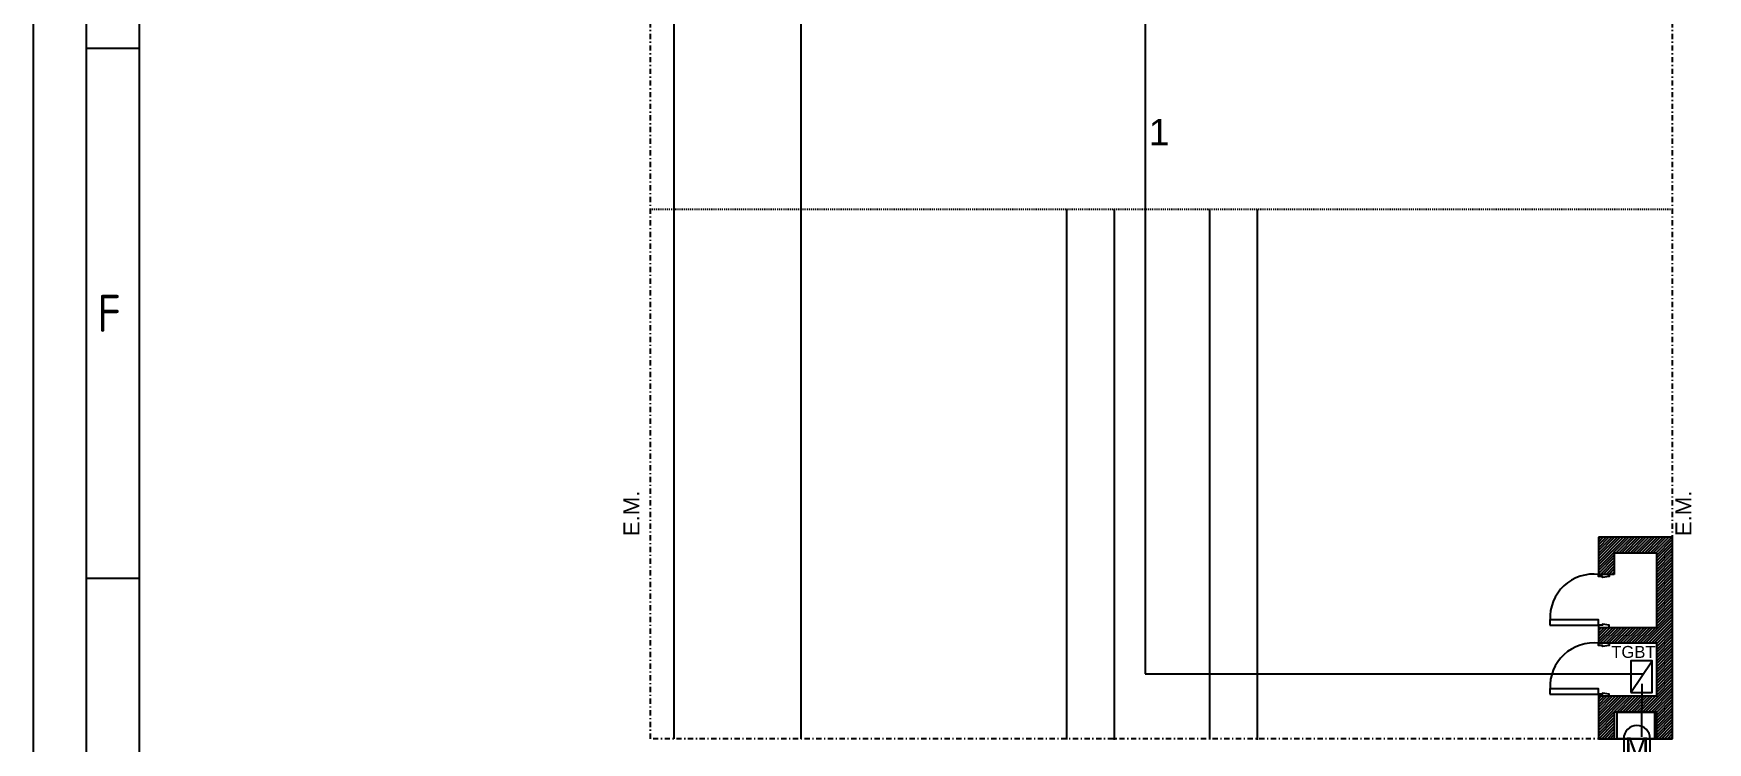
# Model space of a CAD drawing. Header units: millimetres. Extents: x -269 to 325, y -184 to 236.
# Drawn here: x -269.4 to -111.5, y -89.2 to -22.3 of the extents above; entities that cross this region are included whole.
import ezdxf

# ---------------------------------------------------------------- set-up
doc = ezdxf.new("R2010")
doc.units = ezdxf.units.MM
doc.linetypes.add('ACAD_ISO10W100', pattern=[18, 12, -3, 0, -3])
doc.linetypes.add('TRAZO_Y_PUNTO', pattern=[1, 0.5, -0.25, 0, -0.25])
doc.layers.add('0-IE-Acometica Medidores', color=1, linetype='Continuous', true_color=0xff0000)
for name, color, linetype in [('01', 1, 'Continuous'), ('02', 2, 'Continuous'), ('035', 5, 'Continuous'), ('07', 7, 'Continuous'), ('Eje Medianero', 2, 'ACAD_ISO10W100'), ('Equipamiento', 8, 'Continuous'), ('Hatch', 8, 'Continuous'), ('Inst. Gas', 10, 'Continuous'), ('muros', 5, 'Continuous'), ('Vistas', 1, 'Continuous')]:
    doc.layers.add(name, color=color, linetype=linetype)
doc.styles.add('arial', font='arial.ttf', dxfattribs={"height": 0.15})
doc.styles.add('ISO Proportional', font='isocp.shx')
doc.styles.get("Standard").update_dxf_attribs({"font": 'arial.ttf'})
doc.styles.add('TEXTO 50', font='swiss.ttf', dxfattribs={"height": 0.095})

# ---------------------------------------------------------------- blocks, each defined once
blk = doc.blocks.new('Medidor')
blk.add_lwpolyline([(0.125, 0.0875, 1), (-0.125, 0.0875), (-0.125, -0.2125), (0.125, -0.2125)], format="xyb", close=True)
at = {"insert": (0, 0), "char_height": 0.2, "width": 0.231669, "attachment_point": 5, "style": 'TEXTO 50'}
blk.add_mtext('M', dxfattribs=at)
blk = doc.blocks.new('DIN_border_a2')
at = {"layer": '035'}
for p, q in [((10, 10), (10, 410)), ((10, 160), (5.02, 160)), ((10, 110), (5.02, 110))]:
    blk.add_line(p, q, dxfattribs=at)
blk.add_lwpolyline([(0, 420), (594, 420), (594, 0), (0, 0)], close=True, dxfattribs=at)
at = {"layer": '07'}
blk.add_lwpolyline([(5, 415), (589, 415), (589, 5), (5, 5)], close=True, dxfattribs=at)
at = {"layer": '035', "style": 'ISO Proportional'}
blk.add_text('F', height=3.5, dxfattribs=at).set_placement((6.02, 133.25))

msp = doc.modelspace()

# ---------------------------------------------------------------- hatches: boundary and pattern name
at = {"layer": 'Hatch'}
h = msp.add_hatch(dxfattribs=at)
h.set_pattern_fill('ANSI31', color=256, scale=0.06, style=0)
h.set_pattern_definition([(45, (-9988.64113, 5293.00576), (-0.1347038418, 0.1347038418), [])])
h.paths.add_polyline_path([(-114.775, -69.835), (-118.46, -69.835), (-118.46, -71.335), (-116.275, -71.335), (-116.275, -78.335), (-118.46, -78.335), (-118.46, -79.835), (-116.275, -79.835), (-116.275, -84.835), (-118.46, -84.835), (-118.46, -86.335), (-116.275, -86.335), (-116.275, -88.835), (-114.775, -88.835)])
h.paths.add_polyline_path([(-118.46, -69.835), (-121.775, -69.835), (-121.775, -73.329, -0.0033818), (-121.72, -73.335), (-120.275, -73.335), (-120.275, -71.335), (-118.46, -71.335)])
h.paths.add_polyline_path([(-118.46, -78.335), (-121.775, -78.335), (-121.775, -79.829, -0.0033818), (-121.72, -79.835), (-118.46, -79.835)])
h.paths.add_polyline_path([(-120.275, -86.335), (-118.46, -86.335), (-118.46, -84.835), (-121.775, -84.835), (-121.775, -88.835), (-120.275, -88.835)])

# ---------------------------------------------------------------- linework, layer by layer
for p, q in [((-164.545, 30.281), (-164.545, -82.719)), ((-118.706, -84.48), (-116.706, -81.48)), ((-164.545, -82.719), (-117.545, -82.719)), ((-117.678, -88.653), (-117.635, -83.653))]:
    msp.add_line(p, q)
msp.add_lwpolyline([(-118.706, -84.48), (-116.706, -84.48), (-116.706, -81.48), (-118.706, -81.48)], close=True)
at = {"layer": '01'}
for p, q in [((-171.967, -38.91), (-171.967, -88.91)), ((-167.467, -38.915), (-167.467, -88.955)), ((-158.467, -38.91), (-158.467, -88.91)), ((-153.967, -38.915), (-153.967, -88.955))]:
    msp.add_line(p, q, dxfattribs=at)
at = {"layer": 'Eje Medianero', "linetype": 'TRAZO_Y_PUNTO'}
for p, q in [((-211.225, -88.835), (-211.225, 191.165)), ((-114.775, -88.835), (-114.775, 191.165)), ((-114.775, -88.835), (-211.225, -88.835))]:
    msp.add_line(p, q, dxfattribs=at)
at = {"layer": 'Eje Medianero', "linetype": 'TRAZO_Y_PUNTO', "ltscale": 0.05}
msp.add_line((-114.775, -38.91), (-211.225, -38.91), dxfattribs=at)
at = {"layer": 'Equipamiento'}
for points in [[(-120.875, -73.335), (-120.775, -73.335), (-120.775, -73.535), (-121.375, -73.635), (-121.375, -73.535), (-121.775, -73.535), (-121.775, -73.335), (-121.675, -73.335)], [(-120.875, -78.335), (-120.775, -78.335), (-120.775, -78.135), (-121.375, -78.035), (-121.375, -78.135), (-121.775, -78.135), (-121.775, -78.335), (-121.675, -78.335)], [(-120.875, -79.835), (-120.775, -79.835), (-120.775, -80.035), (-121.375, -80.135), (-121.375, -80.035), (-121.775, -80.035), (-121.775, -79.835), (-121.675, -79.835)], [(-120.875, -84.835), (-120.775, -84.835), (-120.775, -84.635), (-121.375, -84.535), (-121.375, -84.635), (-121.775, -84.635), (-121.775, -84.835), (-121.675, -84.835)]]:
    msp.add_lwpolyline(points, dxfattribs=at)
for points in [[(-126.353, -78.135), (-121.775, -78.135), (-121.775, -77.635), (-126.353, -77.635)], [(-126.353, -84.635), (-121.775, -84.635), (-121.775, -84.135), (-126.353, -84.135)]]:
    msp.add_lwpolyline(points, close=True, dxfattribs=at)
for centre in [(-122.208, -77.444), (-122.208, -83.944)]:
    msp.add_arc(centre, 4.137, 83.22542, 182.65387, dxfattribs=at)
at = {"layer": 'Inst. Gas'}
msp.add_lwpolyline([(-116.497, -88.835), (-119.997, -88.835), (-119.997, -86.335), (-116.497, -86.335), (-116.497, -88.835)], dxfattribs=at)
at = {"layer": 'muros'}
for p, q in [((-114.775, -69.835), (-121.775, -69.835)), ((-121.775, -69.835), (-121.775, -73.335)), ((-114.775, -88.835), (-114.775, -69.835)), ((-116.275, -71.335), (-120.275, -71.335)), ((-120.275, -71.335), (-120.275, -73.335)), ((-116.275, -78.335), (-116.275, -71.335)), ((-120.275, -73.335), (-121.775, -73.335)), ((-121.775, -78.335), (-121.775, -79.835)), ((-121.775, -78.335), (-116.275, -78.335)), ((-121.775, -84.835), (-121.775, -88.835)), ((-116.275, -84.835), (-121.775, -84.835)), ((-116.275, -86.335), (-120.275, -86.335)), ((-121.775, -88.835), (-114.775, -88.835))]:
    msp.add_line(p, q, dxfattribs=at)
for points in [[(-116.275, -84.835), (-116.275, -79.835), (-121.775, -79.835)], [(-120.275, -86.335), (-120.275, -88.835), (-116.275, -88.835), (-116.275, -86.335)]]:
    msp.add_lwpolyline(points, dxfattribs=at)
at = {"layer": 'Vistas'}
for p, q in [((-209.025, 17.54), (-209.025, -88.835)), ((-197.025, -20.91), (-197.025, -88.835))]:
    msp.add_line(p, q, dxfattribs=at)

# ---------------------------------------------------------------- block references
msp.add_blockref('DIN_border_a2', (-269.43, -183.719))
at = {"layer": '0-IE-Acometica Medidores', "xscale": 10, "yscale": 10, "zscale": 10}
msp.add_blockref('Medidor', (-118.137, -89.721), dxfattribs=at)

# ---------------------------------------------------------------- texts
at = {"color": 3, "insert": (-164.195, -30.368), "char_height": 2.5, "attachment_point": 1}
msp.add_mtext_dynamic_manual_height_columns('{\\C256;1}', width=2.96591, gutter_width=12.5, heights=[0], dxfattribs=at)
at = {"layer": '01', "insert": (-120.563, -80.09), "char_height": 1.123, "width": 8.81967, "attachment_point": 1, "style": 'arial'}
msp.add_mtext('TGBT', dxfattribs=at)
at = {"layer": '02', "char_height": 1.5, "width": 14.30341, "attachment_point": 1, "rotation": 90, "style": 'arial'}
for insert in [(-213.769, -69.734), (-114.506, -69.734)]:
    msp.add_mtext('E.M.', dxfattribs=dict(at, insert=insert))

doc.saveas('drawing.dxf')
